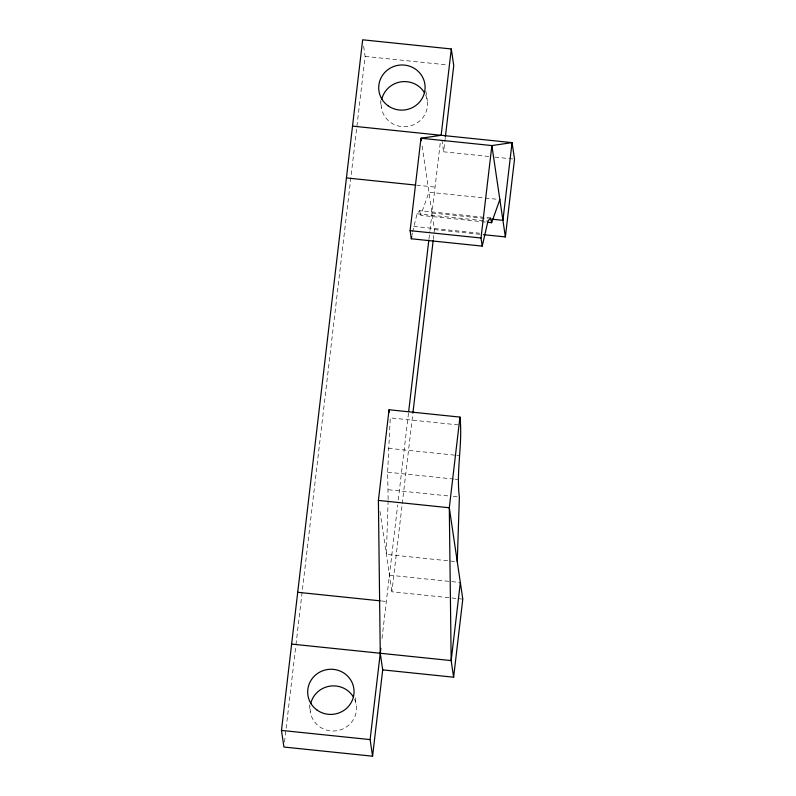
<?xml version="1.0" encoding="UTF-8"?>
<svg xmlns="http://www.w3.org/2000/svg" width="796" height="796" viewBox="0 0 796 796"><rect width="100%" height="100%" fill="white"/><g stroke="black" fill="none" stroke-linecap="round" stroke-linejoin="round"><path stroke-width="0.6" stroke-dasharray="3.98 2.98" d="M388.15 499.5L387.642 472.197L390.259 417.87L459.939 425.084M388.11 500.724L386.368 554.414L456.058 561.618M284.51 742.101L295.823 645.904M295.963 644.67L365.125 56.407L363.374 44.546M382 638.462L397.692 504.953M398.269 500.027L408.557 412.557M428.974 238.86L429.84 231.467M429.989 230.233L440.278 142.693M462.794 599.119L391.891 591.786L412.746 414.388M433.313 239.457L434.467 229.596L421.88 144.374M488.844 156.484L443.621 151.807L445.213 138.255M411.95 235.397L412.378 233.148M412.587 232.024L417.064 213.786L419.611 210.641L490.515 217.975M485.51 222.074L420.726 215.368L428.954 192.224L483.958 197.915M365.125 56.407L447.601 64.944M494.963 157.111L514.524 159.14M416.597 185.179L435.064 187.09M485.182 198.045L498.634 199.428M432.019 212.99L488.246 218.81M417.064 213.786L487.968 221.119M413.661 226.392L479.67 233.228M434.467 229.596L479.699 234.283M388.398 448.297L455.64 455.252M456.854 455.382L459.302 455.63M387.642 472.197L453.66 479.023M454.884 479.152L458.546 479.53M388.468 489.739L448.367 495.938M453.262 496.435L458.148 496.943M389.443 575.18L460.347 582.513M381.423 600.95L386.349 601.468M419.611 210.641L420.726 215.368M441.86 140.006L443.621 151.807M425.9 91.162L427.303 100.654M380.369 100.545L381.423 107.669M380.03 511.47L391.891 591.786M355.215 697.823L356.26 704.948M309.326 704.838L310.38 711.962M354.598 699.296A23.203 22.557 -8.4 0 1 336.738 730.748A23.203 22.557 -8.4 0 1 310.281 706.072M425.641 95.003A23.203 22.557 -8.4 0 1 407.781 126.455A23.203 22.557 -8.4 0 1 381.324 101.779"/><path stroke-width="1.19" d="M457.272 561.747L459.372 497.072C456.018 470.516 462.844 443.551 459.959 417.094L389.055 409.761L378.399 500.425L380.259 653.257L382.707 669.874L372.568 756.2L283.933 747.036L281.476 730.42L362.668 39.8L451.302 48.964L453.75 65.58L445.352 137.021M487.958 222.323L491.63 222.701L490.515 217.975L487.968 221.119L482.217 246.113L411.313 238.78L410.109 230.661L420.975 138.235L441.153 135.29L451.302 48.964M372.568 756.2L370.11 739.593L380.836 648.332M408.696 411.333L428.835 240.094M412.895 413.154L433.163 240.691M459.959 417.094L449.302 507.758L451.163 660.59L453.62 677.207L382.707 669.874M482.217 246.113L481.013 238.004L491.878 145.569L512.057 142.623L514.524 159.14L505.37 236.929L483.371 234.661M460.347 582.513L451.163 660.59L291.625 644.093M453.62 677.207L462.794 599.119L449.302 507.758L378.399 500.425M411.313 238.78L411.741 236.521M491.63 222.701L499.858 199.557M352.519 126.126L512.057 142.623L502.923 220.323L491.918 219.189M346.429 177.926L415.363 185.05M410.109 230.661L481.013 238.004M297.714 592.294L380.19 600.831M281.476 730.42L370.11 739.593M505.37 236.929L491.878 145.569L420.975 138.235L421.343 140.693M389.055 409.761L389.403 412.079M310.679 703.744A23.203 22.557 -8.4 0 1 329.902 686.152A23.203 22.557 -8.4 0 1 353.514 697.187M381.722 99.44A23.203 22.557 -8.4 0 1 400.945 81.859A23.203 22.557 -8.4 0 1 424.557 92.893M317.067 710.092A23.203 22.557 -8.4 0 0 353.912 694.221A23.203 22.557 -8.4 0 0 321.634 671.207A23.203 22.557 -8.4 0 0 317.067 710.092M388.1 105.798A23.203 22.557 -8.4 0 0 424.955 89.928A23.203 22.557 -8.4 0 0 392.677 66.914A23.203 22.557 -8.4 0 0 388.1 105.798"/></g></svg>
